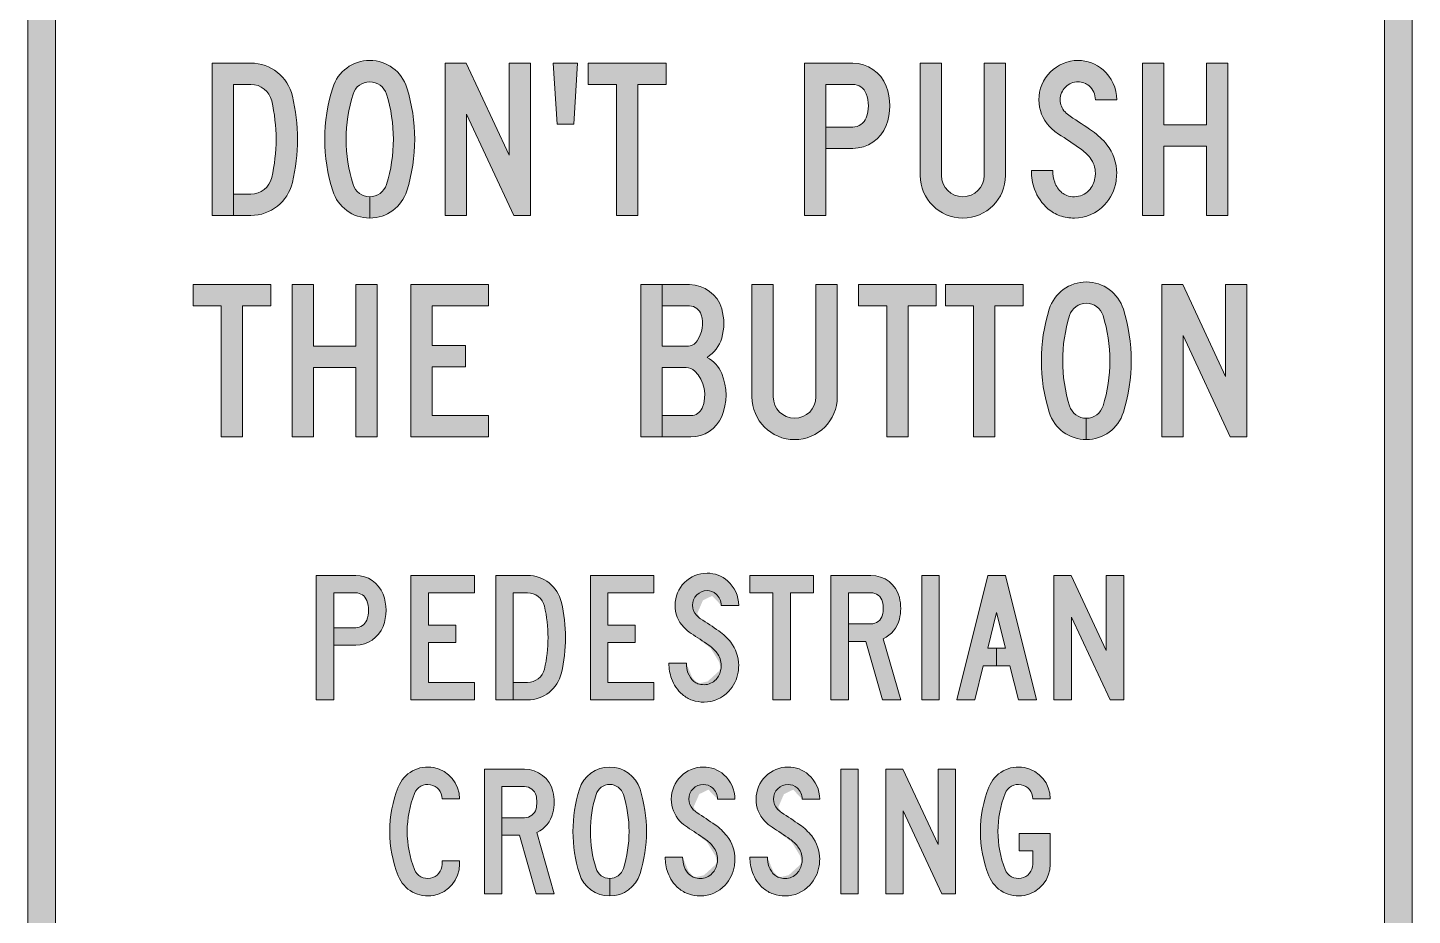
# Model space of a CAD drawing. Header units: millimetres. Extents: x 3807 to 3907, y 4589 to 4825.
# Drawn here: x 3807.5 to 3907.5, y 4647.6 to 4711.7 of the extents above; entities that cross this region are included whole.
import ezdxf

# ---------------------------------------------------------------- set-up
doc = ezdxf.new("R2010")
doc.units = ezdxf.units.MM
doc.layers.add('CNSTRN', color=2, linetype='Continuous')
doc.layers.add('T18', color=4, linetype='Continuous')
doc.layers.add('GSBWFILL', color=3, linetype='Continuous', lineweight=0)

# ---------------------------------------------------------------- blocks, each defined once
blk = doc.blocks.new('*U94')
at = {"layer": 'GSBWFILL', "transparency": 33554687}
blk.add_hatch(color=256, dxfattribs=at).paths.add_polyline_path([(-29.98000000000002, -115), (30, -115, 0.414213562373095), (50, -95), (50, 95, 0.414213562373095), (30, 115), (-30, 115, 0.414213562373095), (-50, 95), (-50, -95, 0.414213562373095), (-30, -115), (-30, -113, -0.414213562373095), (-48, -95), (-48, 95, -0.414213562373095), (-30, 113), (30, 113, -0.414213562373095), (48, 95), (48, -95, -0.414213562373095), (30, -113), (-29.98000000000002, -113)])
at = {"layer": 'GSBWFILL', "linetype": 'Continuous', "transparency": 33554687}
blk.add_lwpolyline([(-29.98000000000002, -115), (30, -115, 0.414213562373095), (50, -95), (50, 95, 0.414213562373095), (30, 115), (-30, 115, 0.414213562373095), (-50, 95), (-50, -95, 0.414213562373095), (-30, -115), (-30, -113, -0.414213562373095), (-48, -95), (-48, 95, -0.414213562373095), (-30, 113), (30, 113, -0.414213562373095), (48, 95), (48, -95, -0.414213562373095), (30, -113), (-29.98000000000002, -113), (-29.98000000000002, -115)], format="xyb", close=True, dxfattribs=at).dxf.unprotected_set("ltscale", 0)
blk = doc.blocks.new('*U52')
at = {"layer": 'GSBWFILL', "linetype": 'Continuous'}
blk.add_hatch(color=256, dxfattribs=at).paths.add_polyline_path([(13.57111597374183, 171.2483588621445, 0.1904761904761905), (13.57111597374178, 28.75164113785564, 0.8275027774491407), (112, 47.50000000000009), (112, 53.00000000000009), (84, 52.99999999999997), (84, 47.50000000000006, -0.8275027774491409), (39.61050328227566, 39.04485776805259, -0.1904761904761905), (39.61050328227572, 160.9551422319475, -0.8275027774491407), (84, 152.5), (112, 152.5, 0.8275027774491414)])
at = {"layer": 'GSBWFILL'}
blk.add_lwpolyline([(84, 47.50000000000003, -0.8275027774491405), (39.61050328227566, 39.04485776805259, -0.1904761904761905), (39.61050328227572, 160.9551422319475, -0.8275027774491404), (84, 152.5), (112, 152.5, 0.8275027774491404), (13.57111597374183, 171.2483588621445, 0.1904761904761905), (13.57111597374177, 28.75164113785567, 0.8275027774491405), (112, 47.50000000000003), (112, 53.00000000000004), (84, 53.00000000000001)], format="xyb", close=True, dxfattribs=at)
blk = doc.blocks.new('*U53')
at = {"layer": 'GSBWFILL', "linetype": 'Continuous'}
blk.add_hatch(color=256, dxfattribs=at).paths.add_polyline_path([(0, 0), (28, 0), (28, 172), (64.26932219902316, 172, -0.344881463990614), (82.71400707028076, 157.5600000000001, -0.1217796334961338), (82.71400707028087, 136.4400000000002, -0.3448814639906171), (64.26932219902321, 122), (28.00999999999999, 122), (28.00999999999999, 94.00000000000003), (56.12346429523938, 94.00000000000003), (82.88719244480211, 0), (112, -2.842170943040401e-14), (84, 98.34205404014348, 0.2276138286676565), (109.8956479331868, 129.72, 0.1217796334961338), (109.8956479331869, 164.2799999999999, 0.3448814639906156), (64.26932219902324, 200), (0, 200)])
at = {"layer": 'GSBWFILL'}
blk.add_lwpolyline([(64.26932219902318, 122, 0.3448814639906154), (82.71400707028084, 136.44, 0.1217796334961341), (82.71400707028079, 157.56, 0.3448814639906151), (64.26932219902318, 172), (28, 172), (28, 0), (0, 0), (0, 200), (64.26932219902318, 200, -0.3448814639906151), (109.8956479331868, 164.28, -0.1217796334961341), (109.8956479331868, 129.7200000000001, -0.2276138286676568), (84, 98.3420540401435), (112, 0), (82.88719244480211, 0), (56.12346429523939, 94.00000000000003), (28.00999999999999, 94.00000000000003), (28.00999999999999, 122)], format="xyb", close=True, dxfattribs=at)
blk = doc.blocks.new('*U54')
at = {"layer": 'GSBWFILL', "linetype": 'Continuous'}
blk.add_hatch(color=256, dxfattribs=at).paths.add_polyline_path([(80.95612091126674, 40.649543480188, -0.3280427996261498), (59.00999999999999, 24.5000021739132), (59.00999999999993, -3.499999019607799, 0.3281088988311428), (107.6853115858523, 32.30985728215589, 0.1523809523809524), (107.6853115858523, 167.6901427178442, 0.735537190082645), (10.31468841414767, 167.6901427178441, 0.1523809523809523), (10.3146884141477, 32.3098572821559, 0.3281631965406048), (58.99999999999994, -3.499999999999943), (59, 24.50000000000006, -0.3281631965406054), (37.04387908873323, 40.64954348018804, -0.1523809523809522), (37.04387908873326, 159.3504565198121, -0.7355371900826468), (80.95612091126677, 159.3504565198121, -0.1523809523809523)])
at = {"layer": 'GSBWFILL'}
blk.add_lwpolyline([(59, 24.50000000000006, -0.3281631965406057), (37.04387908873321, 40.64954348018805, -0.1523809523809521), (37.04387908873326, 159.3504565198121, -0.7355371900826451), (80.95612091126674, 159.3504565198121, -0.1523809523809523), (80.95612091126674, 40.64954348018798, -0.3280427996261496), (59.00999999999999, 24.50000217391321), (59.00999999999993, -3.499999019607785, 0.3281088988311427), (107.6853115858523, 32.3098572821559, 0.1523809523809523), (107.6853115858523, 167.6901427178441, 0.7355371900826451), (10.31468841414767, 167.6901427178441, 0.1523809523809521), (10.31468841414767, 32.30985728215597, 0.3281631965406052), (58.99999999999994, -3.49999999999995)], format="xyb", close=True, dxfattribs=at)
blk = doc.blocks.new('*U55')
at = {"layer": 'GSBWFILL'}
h = blk.add_hatch(color=256, dxfattribs=at)
edge = h.paths.add_edge_path()
edge.add_arc((-588.4723226266601, -858.0780040650642), 1149.124344074378, 55.390937114462815, 57.1046488588774, ccw=False)
edge.add_arc((31.18875155796178, 39.86795207670414), 58.12169191857565, 37.884517576685596, 55.39093711446287, ccw=False)
edge.add_arc((51.07604529441613, 55.3411589762802), 32.92398202427961, -5.115907697472721e-13, 37.884517576685425, ccw=False)
edge.add_arc((45.39801581993486, 55.34115897628291), 38.60201149876088, 350.8629013217493, 359.99999999999557, ccw=False)
edge.add_arc((52.5060887035079, 54.19790915921546), 31.40258650349834, 317.29673378813345, 350.8629013217563, ccw=False)
edge.add_arc((56.3989800737183, 50.60524148717003), 26.10524148716998, 269.9999999999999, 317.29673378814437, ccw=False)
edge.add_arc((56.39898007371815, 55.00067885734074), 30.5006788573407, 251.0789535256293, 270.00000000000017, ccw=False)
edge.add_arc((52.92295380146508, 44.86019333778771), 19.78096779697818, 229.3133006079087, 251.0789535256289, ccw=False)
edge.add_arc((61.12408724516904, 54.39936889565766), 32.36089069361404, 199.4306394672327, 229.3133006079094, ccw=False)
edge.add_arc((73.76258936871797, 58.85737200696578), 45.76258937718751, 180.0011023316868, 199.4302684762635, ccw=False)
edge.add_line((28, 58.85649156598452), (0, 58.85649156598452))
edge.add_arc((73.76258927216888, 58.85737198186531), 73.76258927742312, 180.0006838712507, 199.430409309594)
edge.add_arc((61.12408724516904, 54.39936889565759), 60.36089069361399, 199.4306394672326, 229.3133006079094)
edge.add_arc((52.92295380146489, 44.86019333778737), 47.78096779697781, 229.3133006079091, 251.0789535256292)
edge.add_arc((56.39898007371816, 55.00067885734096), 58.50067885734091, 251.0789535256294, 270.0000000000002)
edge.add_arc((56.39898007371833, 50.60524148716994), 54.10524148716989, 270, 317.2967337881445)
edge.add_arc((52.50608870351375, 54.19790915921264), 59.40258650349213, 317.2967337881369, 350.8629013217596)
edge.add_arc((45.39801581995373, 55.34115897628128), 66.60201149874202, 350.8629013217525, 359.9999999999986)
edge.add_arc((51.07604529441608, 55.34115897628012), 60.92398202427966, 359.9999999999996, 397.8845175766854)
edge.add_arc((31.18875155796106, 39.86795207670393), 86.12169191857632, 37.88451757668539, 55.39093711446263)
edge.add_arc((-588.4723226266598, -858.0780040650584), 1177.124344074373, 55.39093711446263, 57.10464885887726)
edge.add_arc((69.97983884586506, 159.9151743049558), 35.25734506305535, 223.0175993707188, 237.1046488588782, ccw=False)
edge.add_arc((61.47128691910493, 151.9759336269728), 23.62003444447538, 179.9999999999997, 223.0175993707179, ccw=False)
edge.add_arc((61.37529404391439, 151.9759153760051), 23.52404156929193, 89.99988059696187, 179.9999555474589, ccw=False)
edge.add_arc((61.3753429696798, 153.7310205923658), 21.76893635288013, 48.67847151851021, 89.9999997426533, ccw=False)
edge.add_arc((59.71208169603344, 151.8392041010447), 24.28794562266184, 1.1368683772161603e-13, 48.67847151851021, ccw=False)
edge.add_line((84.00002731869529, 151.8392041010448), (112.0000273186952, 151.8392041010448))
edge.add_arc((59.71208169603332, 151.8392041010447), 52.28794562266185, 6.228754935835708e-14, 48.67847151851004)
edge.add_arc((61.37534296967969, 153.7310205923658), 49.76893635288013, 48.67847151851002, 89.99999974265315)
edge.add_arc((61.37527579294667, 151.9759336269729), 51.52402331831713, 89.99992504950285, 180)
edge.add_arc((61.47128691910104, 151.9759336269713), 51.62003444447149, 179.9999999999982, 223.0175993707195)
edge.add_arc((69.97983884586587, 159.9151743049557), 63.25734506305586, 223.0175993707178, 237.1046488588772)
blk.add_lwpolyline([(35.6243747548364, 106.8002631074727, -0.007477617457592849), (64.20035787855659, 87.70480941089664, -0.07653508003658695), (77.0612996781415, 75.55885288404744, -0.1668246549558401), (84.00002731869574, 55.34115897627992, -0.03988925045285916), (83.51021385884701, 49.21126073950864, -0.1475163149276702), (75.58309381173683, 32.90062589715426, -0.2093514251822395), (56.39898007371823, 24.50000000000005, -0.08274672380428141), (46.50867981910588, 26.14806421616401, -0.09525713690544169), (40.02729793126755, 29.86056845372718, -0.1311316713294231), (30.60631442254314, 43.6340176041005, -0.08497940783612039), (28, 58.85649156598452), (0, 58.85649156598452, 0.08498186583925775), (4.201057313777966, 34.31938411587321, 0.1311316713294234), (21.77347091575191, 8.628569035687626, 0.09525713690544146), (37.42926199944336, -0.3389924730190117, 0.08274672380428119), (56.39898007371835, -3.49999999999995, 0.2093514251822393), (96.1596199828706, 13.91098212143674, 0.1475163149276702), (111.154927272909, 44.76493413720203, 0.03988925045285871), (112.0000273186957, 55.34115897627969, 0.1668246549558401), (99.16030101424212, 92.752867538776, 0.07653508003658697), (80.10362818031524, 110.7501124835231, 0.007477617457592849), (50.83135180374566, 130.3108532539143, -0.06154387494556116), (44.20163620944518, 135.8618034449074, -0.189935492987521), (37.85125247462955, 151.9759336269729, -0.4142139455164167), (61.37534306745601, 175.499956945246, -0.1822786324601297), (75.74902124016751, 170.0798420456773, -0.2156526607116338), (84.00002731869529, 151.8392041010448), (112.0000273186952, 151.8392041010448, 0.2156526607116334), (94.23697053863691, 191.1082925529595, 0.1822786324601297), (61.37534319321935, 203.499956945246, 0.4142139455164178), (9.851252474629547, 151.9759336269729, 0.1899354929875355), (23.72959917634196, 116.7595601286042, 0.06154387494556116)], format="xyb", close=True, dxfattribs=at)
blk = doc.blocks.new('*U56')
at = {"layer": 'GSBWFILL'}
h = blk.add_hatch(color=256, dxfattribs=at)
edge = h.paths.add_edge_path()
edge.add_arc((-588.4723226266601, -858.0780040650642), 1149.124344074378, 55.390937114462815, 57.1046488588774, ccw=False)
edge.add_arc((31.18875155796178, 39.86795207670414), 58.12169191857565, 37.884517576685596, 55.39093711446287, ccw=False)
edge.add_arc((51.07604529441613, 55.3411589762802), 32.92398202427961, -5.115907697472721e-13, 37.884517576685425, ccw=False)
edge.add_arc((45.39801581993486, 55.34115897628291), 38.60201149876088, 350.8629013217493, 359.99999999999557, ccw=False)
edge.add_arc((52.5060887035079, 54.19790915921546), 31.40258650349834, 317.29673378813345, 350.8629013217563, ccw=False)
edge.add_arc((56.3989800737183, 50.60524148717003), 26.10524148716998, 269.9999999999999, 317.29673378814437, ccw=False)
edge.add_arc((56.39898007371815, 55.00067885734074), 30.5006788573407, 251.0789535256293, 270.00000000000017, ccw=False)
edge.add_arc((52.92295380146508, 44.86019333778771), 19.78096779697818, 229.3133006079087, 251.0789535256289, ccw=False)
edge.add_arc((61.12408724516904, 54.39936889565766), 32.36089069361404, 199.4306394672327, 229.3133006079094, ccw=False)
edge.add_arc((73.76258936871797, 58.85737200696578), 45.76258937718751, 180.0011023316868, 199.4302684762635, ccw=False)
edge.add_line((28, 58.85649156598452), (0, 58.85649156598452))
edge.add_arc((73.76258927216888, 58.85737198186531), 73.76258927742312, 180.0006838712507, 199.430409309594)
edge.add_arc((61.12408724516904, 54.39936889565759), 60.36089069361399, 199.4306394672326, 229.3133006079094)
edge.add_arc((52.92295380146489, 44.86019333778737), 47.78096779697781, 229.3133006079091, 251.0789535256292)
edge.add_arc((56.39898007371816, 55.00067885734096), 58.50067885734091, 251.0789535256294, 270.0000000000002)
edge.add_arc((56.39898007371833, 50.60524148716994), 54.10524148716989, 270, 317.2967337881445)
edge.add_arc((52.50608870351375, 54.19790915921264), 59.40258650349213, 317.2967337881369, 350.8629013217596)
edge.add_arc((45.39801581995373, 55.34115897628128), 66.60201149874202, 350.8629013217525, 359.9999999999986)
edge.add_arc((51.07604529441608, 55.34115897628012), 60.92398202427966, 359.9999999999996, 397.8845175766854)
edge.add_arc((31.18875155796106, 39.86795207670393), 86.12169191857632, 37.88451757668539, 55.39093711446263)
edge.add_arc((-588.4723226266598, -858.0780040650584), 1177.124344074373, 55.39093711446263, 57.10464885887726)
edge.add_arc((69.97983884586506, 159.9151743049558), 35.25734506305535, 223.0175993707188, 237.1046488588782, ccw=False)
edge.add_arc((61.47128691910493, 151.9759336269728), 23.62003444447538, 179.9999999999997, 223.0175993707179, ccw=False)
edge.add_arc((61.37529404391439, 151.9759153760051), 23.52404156929193, 89.99988059696187, 179.9999555474589, ccw=False)
edge.add_arc((61.3753429696798, 153.7310205923658), 21.76893635288013, 48.67847151851021, 89.9999997426533, ccw=False)
edge.add_arc((59.71208169603344, 151.8392041010447), 24.28794562266184, 1.1368683772161603e-13, 48.67847151851021, ccw=False)
edge.add_line((84.00002731869529, 151.8392041010448), (112.0000273186952, 151.8392041010448))
edge.add_arc((59.71208169603332, 151.8392041010447), 52.28794562266185, 6.228754935835708e-14, 48.67847151851004)
edge.add_arc((61.37534296967969, 153.7310205923658), 49.76893635288013, 48.67847151851002, 89.99999974265315)
edge.add_arc((61.37527579294667, 151.9759336269729), 51.52402331831713, 89.99992504950285, 180)
edge.add_arc((61.47128691910104, 151.9759336269713), 51.62003444447149, 179.9999999999982, 223.0175993707195)
edge.add_arc((69.97983884586587, 159.9151743049557), 63.25734506305586, 223.0175993707178, 237.1046488588772)
blk.add_lwpolyline([(35.6243747548364, 106.8002631074727, -0.007477617457592849), (64.20035787855659, 87.70480941089664, -0.07653508003658695), (77.0612996781415, 75.55885288404744, -0.1668246549558401), (84.00002731869574, 55.34115897627992, -0.03988925045285916), (83.51021385884701, 49.21126073950864, -0.1475163149276702), (75.58309381173683, 32.90062589715426, -0.2093514251822395), (56.39898007371823, 24.50000000000005, -0.08274672380428141), (46.50867981910588, 26.14806421616401, -0.09525713690544169), (40.02729793126755, 29.86056845372718, -0.1311316713294231), (30.60631442254314, 43.6340176041005, -0.08497940783612039), (28, 58.85649156598452), (0, 58.85649156598452, 0.08498186583925775), (4.201057313777966, 34.31938411587321, 0.1311316713294234), (21.77347091575191, 8.628569035687626, 0.09525713690544146), (37.42926199944336, -0.3389924730190117, 0.08274672380428119), (56.39898007371835, -3.49999999999995, 0.2093514251822393), (96.1596199828706, 13.91098212143674, 0.1475163149276702), (111.154927272909, 44.76493413720203, 0.03988925045285871), (112.0000273186957, 55.34115897627969, 0.1668246549558401), (99.16030101424212, 92.752867538776, 0.07653508003658697), (80.10362818031524, 110.7501124835231, 0.007477617457592849), (50.83135180374566, 130.3108532539143, -0.06154387494556116), (44.20163620944518, 135.8618034449074, -0.189935492987521), (37.85125247462955, 151.9759336269729, -0.4142139455164167), (61.37534306745601, 175.499956945246, -0.1822786324601297), (75.74902124016751, 170.0798420456773, -0.2156526607116338), (84.00002731869529, 151.8392041010448), (112.0000273186952, 151.8392041010448, 0.2156526607116334), (94.23697053863691, 191.1082925529595, 0.1822786324601297), (61.37534319321935, 203.499956945246, 0.4142139455164178), (9.851252474629547, 151.9759336269729, 0.1899354929875355), (23.72959917634196, 116.7595601286042, 0.06154387494556116)], format="xyb", close=True, dxfattribs=at)
blk = doc.blocks.new('*U57')
at = {"layer": 'GSBWFILL', "linetype": 'Continuous'}
blk.add_hatch(color=256, dxfattribs=at).paths.add_polyline_path([(0, 200), (28, 200), (28, 0), (0, 0)])
at = {"layer": 'GSBWFILL'}
blk.add_lwpolyline([(0, 200), (28, 200), (28, 0), (0, 0)], close=True, dxfattribs=at)
blk = doc.blocks.new('*U58')
at = {"layer": 'GSBWFILL', "linetype": 'Continuous'}
blk.add_hatch(color=256, dxfattribs=at).paths.add_polyline_path([(28, 133), (90, 0), (112, 0), (112, 200), (84, 200), (84, 79.14121821539285), (27.65981601018314, 200), (0, 200), (0, 0), (28, 0)])
at = {"layer": 'GSBWFILL'}
blk.add_lwpolyline([(90, 0), (112, 0), (112, 200), (84, 200), (84, 79.14121821539283), (27.65981601018314, 200), (0, 200), (0, 0), (28, 0), (28, 133)], close=True, dxfattribs=at)
blk = doc.blocks.new('*U59')
at = {"layer": 'GSBWFILL', "linetype": 'Continuous'}
blk.add_hatch(color=256, dxfattribs=at).paths.add_polyline_path([(84, 152.4999999999999), (112, 152.4999999999999, 0.8275027774491411), (13.5711159737418, 171.2483588621444, 0.1904761904761912), (13.57111597374182, 28.75164113785547, 0.82750277744914), (112, 47.49999999999994), (112, 96.99999999999997), (62, 97), (62, 68.99999999999999), (84, 68.99999999999999), (84, 47.49999999999997, -0.8275027774491426), (39.61050328227574, 39.04485776805242, -0.1904761904761912), (39.61050328227572, 160.9551422319474, -0.8275027774491392)])
at = {"layer": 'GSBWFILL'}
blk.add_lwpolyline([(84, 68.99999999999999), (84, 47.49999999999999, -0.8275027774491398), (39.61050328227577, 39.04485776805243, -0.1904761904761912), (39.61050328227572, 160.9551422319474, -0.8275027774491401), (84, 152.4999999999999), (112, 152.4999999999999, 0.8275027774491399), (13.57111597374183, 171.2483588621444, 0.1904761904761912), (13.57111597374183, 28.75164113785546, 0.8275027774491398), (112, 47.49999999999999), (112, 96.99999999999999), (62, 97), (62, 68.99999999999999)], format="xyb", close=True, dxfattribs=at)
blk = doc.blocks.new('*U51')
at = {"layer": 'CNSTRN', "color": 28}
for name, p, xscale, yscale, zscale in [('*U52', (0, 0), 0.045, 0.045, 0.045), ('*U53', (6.840000000000146, 0), 0.045, 0.045, 0.045), ('*U54', (13.23000000000002, 0), 0.04499999999999982, 0.04499999999999982, 0.04499999999999982), ('*U55', (19.88999999999987, 0), 0.04499998902374103, 0.045, 0.04499998902374103), ('*U56', (26.00999999999976, 0), 0.04499998902374103, 0.045, 0.04499998902374103), ('*U57', (32.57999999999993, 0), 0.045, 0.045, 0.045), ('*U58', (35.82000000000062, 0), 0.045, 0.045, 0.045), ('*U59', (42.66000000000076, 0), 0.045, 0.045, 0.045)]:
    blk.add_blockref(name, p, dxfattribs=dict(at, xscale=xscale, yscale=yscale, zscale=zscale))
blk = doc.blocks.new('*U50')
at = {"layer": 'CNSTRN'}
blk.add_blockref('*U51', (-23.85000000000036, 0), dxfattribs=at)
blk = doc.blocks.new('*U16')
at = {"layer": 'GSBWFILL', "linetype": 'Continuous'}
blk.add_hatch(color=256, dxfattribs=at).paths.add_polyline_path([(37, 172), (0, 172), (0, 200), (102, 200), (102, 172), (65, 172), (65, 0), (37, 0)])
at = {"layer": 'GSBWFILL'}
blk.add_lwpolyline([(37, 172), (0, 172), (0, 200), (102, 200), (102, 172), (65, 172), (65, 0), (37, 0)], close=True, dxfattribs=at)
blk = doc.blocks.new('*U17')
at = {"layer": 'GSBWFILL', "linetype": 'Continuous'}
blk.add_hatch(color=256, dxfattribs=at).paths.add_polyline_path([(84, 119), (28, 119), (28, 200), (0, 200), (0, 0), (28, 0), (28, 91), (84, 91), (84, 0), (112, 0), (112, 200), (84, 200)])
at = {"layer": 'GSBWFILL'}
blk.add_lwpolyline([(0, 200), (28, 200), (28, 119), (84, 119), (84, 200), (112, 200), (112, 0), (84, 0), (84, 91), (28, 91), (28, 0), (0, 0)], close=True, dxfattribs=at)
blk = doc.blocks.new('*U18')
at = {"layer": 'GSBWFILL', "linetype": 'Continuous'}
blk.add_hatch(color=256, dxfattribs=at).paths.add_polyline_path([(28, 28), (28, 92), (71.81454086025929, 92), (71.81454086025929, 120), (28, 120), (28, 172), (102, 172), (102, 200), (0, 200), (0, 0), (102, 0), (102, 28)])
at = {"layer": 'GSBWFILL'}
blk.add_lwpolyline([(28, 28), (28, 92), (71.81454086025929, 92), (71.81454086025929, 120), (28, 120), (28, 172), (102, 172), (102, 200), (0, 200), (0, 0), (102, 0), (102, 28)], close=True, dxfattribs=at)
blk = doc.blocks.new('*U15')
at = {"layer": 'T18', "color": 28}
for name, p, xscale, yscale, zscale in [('*U17', (7.15, 0), 0.055, 0.055, 0.055), ('*U16', (0, 0), 0.05499999999999999, 0.05499999999999999, 0.05499999999999999), ('*U18', (15.73, 0), 0.05499999999999999, 0.05499999999999999, 0.05499999999999999)]:
    blk.add_blockref(name, p, dxfattribs=dict(at, xscale=xscale, yscale=yscale, zscale=zscale))
blk = doc.blocks.new('*U20')
at = {"layer": 'GSBWFILL', "linetype": 'Continuous'}
blk.add_hatch(color=256, dxfattribs=at).paths.add_polyline_path([(64, 172, -0.3333333333333333), (79.36000000000001, 160.48, -0.2231416936939851), (73.96819689062116, 126.04, -0.2490694201735612), (60.71231517720801, 119), (28, 119), (27.99999999999999, 200), (0, 200), (0, 2.842170943040401e-14), (28, 0), (28, 91.00000000000001), (59.59591794226546, 90.99999999999997, -0.1962615682814117), (70.79358533784567, 86.4285714285714, -0.3091553152846961), (80.46237859583465, 37.71428571428572, -0.3003359330538568), (65.74878637916753, 28), (28.00999999999999, 28), (28.00999999999999, 0), (65.74878637916753, 0, 0.3003359330538558), (106.211164975002, 26.71428571428561, 0.2046557837120477), (106.2111649750022, 83.28571428571394, 0.1670695349251285), (87.0323596301763, 104.509862498702, 0.1861288934326213), (106.2400000000001, 129.6800000000001, 0.1428571428571425), (106.24, 168.3200000000001, 0.3333333333333331), (63.99999999999998, 200), (28.00999999999999, 199.9999999999999), (28.00999999999999, 172)])
at = {"layer": 'GSBWFILL'}
blk.add_lwpolyline([(59.59591794226537, 90.99999999999997), (28, 91), (28, -6.0518825356103e-15), (0, 0), (0, 200), (28, 200), (28, 119), (60.71231517720798, 119, 0.2490694201735611), (73.96819689062113, 126.04, 0.2231416936939853), (79.36000000000001, 160.48, 0.3333333333333334), (64, 172), (28.00999999999999, 172), (28.00999999999999, 199.9999999999999), (64, 200, -0.3333333333333334), (106.24, 168.32, -0.1428571428571432), (106.24, 129.6799999999999, -0.1861288934326198), (87.0323596301763, 104.509862498702, -0.167069534925127), (106.2111649750021, 83.28571428571418, -0.2046557837120482), (106.2111649750021, 26.71428571428572, -0.3003359330538566), (65.74878637916754, -7.105427357601002e-15), (28.00999999999999, -6.054043922230161e-15), (28.00999999999999, 27.99999999999999), (65.74878637916754, 27.99999999999999, 0.3003359330538566), (80.46237859583465, 37.71428571428572, 0.3091553152846965), (70.79358533784563, 86.42857142857146, 0.196261568281412)], format="xyb", close=True, dxfattribs=at)
blk = doc.blocks.new('*U21')
at = {"layer": 'GSBWFILL', "linetype": 'Continuous'}
blk.add_hatch(color=256, dxfattribs=at).paths.add_polyline_path([(28, 200), (0, 200), (0, 52.50000000000001, 1), (112, 52.5), (112, 200), (84, 200), (84, 52.5, -1), (28, 52.5)])
at = {"layer": 'GSBWFILL'}
blk.add_lwpolyline([(28, 200), (28, 52.5, 0.9999999999999999), (84, 52.5), (84, 200), (112, 200), (112, 52.5, -0.9999999999999999), (0, 52.50000000000001), (0, 200)], format="xyb", close=True, dxfattribs=at)
blk = doc.blocks.new('*U22')
at = {"layer": 'GSBWFILL', "linetype": 'Continuous'}
blk.add_hatch(color=256, dxfattribs=at).paths.add_polyline_path([(37, 172), (0, 172), (0, 200), (102, 200), (102, 172), (65, 172), (65, 0), (37, 0)])
at = {"layer": 'GSBWFILL'}
blk.add_lwpolyline([(37, 172), (0, 172), (0, 200), (102, 200), (102, 172), (65, 172), (65, 0), (37, 0)], close=True, dxfattribs=at)
blk = doc.blocks.new('*U23')
at = {"layer": 'GSBWFILL', "linetype": 'Continuous'}
blk.add_hatch(color=256, dxfattribs=at).paths.add_polyline_path([(37, 172), (0, 172), (0, 200), (102, 200), (102, 172), (65, 172), (65, 0), (37, 0)])
at = {"layer": 'GSBWFILL'}
blk.add_lwpolyline([(37, 172), (0, 172), (0, 200), (102, 200), (102, 172), (65, 172), (65, 0), (37, 0)], close=True, dxfattribs=at)
blk = doc.blocks.new('*U24')
at = {"layer": 'GSBWFILL', "linetype": 'Continuous'}
blk.add_hatch(color=256, dxfattribs=at).paths.add_polyline_path([(80.95612091126674, 40.649543480188, -0.3280427996261498), (59.00999999999999, 24.5000021739132), (59.00999999999993, -3.499999019607799, 0.3281088988311428), (107.6853115858523, 32.30985728215589, 0.1523809523809524), (107.6853115858523, 167.6901427178442, 0.735537190082645), (10.31468841414767, 167.6901427178441, 0.1523809523809523), (10.3146884141477, 32.3098572821559, 0.3281631965406048), (58.99999999999994, -3.499999999999943), (59, 24.50000000000006, -0.3281631965406054), (37.04387908873323, 40.64954348018804, -0.1523809523809522), (37.04387908873326, 159.3504565198121, -0.7355371900826468), (80.95612091126677, 159.3504565198121, -0.1523809523809523)])
at = {"layer": 'GSBWFILL'}
blk.add_lwpolyline([(59, 24.50000000000006, -0.3281631965406057), (37.04387908873321, 40.64954348018805, -0.1523809523809521), (37.04387908873326, 159.3504565198121, -0.7355371900826451), (80.95612091126674, 159.3504565198121, -0.1523809523809523), (80.95612091126674, 40.64954348018798, -0.3280427996261496), (59.00999999999999, 24.50000217391321), (59.00999999999993, -3.499999019607785, 0.3281088988311427), (107.6853115858523, 32.3098572821559, 0.1523809523809523), (107.6853115858523, 167.6901427178441, 0.7355371900826451), (10.31468841414767, 167.6901427178441, 0.1523809523809521), (10.31468841414767, 32.30985728215597, 0.3281631965406052), (58.99999999999994, -3.49999999999995)], format="xyb", close=True, dxfattribs=at)
blk = doc.blocks.new('*U25')
at = {"layer": 'GSBWFILL', "linetype": 'Continuous'}
blk.add_hatch(color=256, dxfattribs=at).paths.add_polyline_path([(28, 133), (90, 0), (112, 0), (112, 200), (84, 200), (84, 79.14121821539285), (27.65981601018314, 200), (0, 200), (0, 0), (28, 0)])
at = {"layer": 'GSBWFILL'}
blk.add_lwpolyline([(90, 0), (112, 0), (112, 200), (84, 200), (84, 79.14121821539283), (27.65981601018314, 200), (0, 200), (0, 0), (28, 0), (28, 133)], close=True, dxfattribs=at)
blk = doc.blocks.new('*U19')
at = {"layer": 'T18', "color": 28}
for name, p, xscale, yscale, zscale in [('*U21', (8.029999999999994, 0), 0.055, 0.055, 0.055), ('*U23', (21.99999999999999, 0), 0.055, 0.055, 0.055), ('*U24', (28.92999999999999, 0), 0.05500000000000001, 0.05500000000000001, 0.05500000000000001), ('*U25', (37.61999999999998, 0), 0.055, 0.055, 0.055), ('*U20', (0, 0), 0.05499999999999998, 0.05499999999999998, 0.05499999999999998), ('*U22', (15.73, 0), 0.05499999999999999, 0.05499999999999999, 0.05499999999999999)]:
    blk.add_blockref(name, p, dxfattribs=dict(at, xscale=xscale, yscale=yscale, zscale=zscale))
blk = doc.blocks.new('*U14')
at = {"layer": 'T18'}
for name, p in [('*U15', (-38.06, 0)), ('*U19', (-5.719999999999999, 0))]:
    blk.add_blockref(name, p, dxfattribs=at)
blk = doc.blocks.new('*U4')
at = {"layer": 'GSBWFILL', "linetype": 'Continuous'}
blk.add_hatch(color=256, dxfattribs=at).paths.add_polyline_path([(63.3238075793812, 172, -0.3100289792550437), (81.04990133971091, 159.84, -0.1862436022909774), (81.04990133971091, 128.16, -0.3100289792550441), (63.32380757938116, 116), (28.00999999999999, 116), (28.00999999999999, 87.99999999999999), (63.32380757938121, 88, 0.3100289792550432), (107.1725658286178, 118.08, 0.1862436022909777), (107.1725658286179, 169.92, 0.3100289792550439), (63.3238075793812, 200), (0, 200), (7.105427357601002e-15, 0), (28, 0), (28, 172)])
at = {"layer": 'GSBWFILL'}
blk.add_lwpolyline([(63.3238075793812, 116), (28.00999999999999, 116), (28.00999999999999, 87.99999999999999), (63.3238075793812, 88, 0.3100289792550437), (107.1725658286178, 118.08, 0.1862436022909776), (107.1725658286178, 169.92, 0.3100289792550436), (63.3238075793812, 200), (0, 200), (0, 0), (28, 0), (28, 172), (63.3238075793812, 172, -0.3100289792550436), (81.04990133971091, 159.84, -0.1862436022909774), (81.04990133971091, 128.16, -0.3100289792550437)], format="xyb", close=True, dxfattribs=at)
blk = doc.blocks.new('*U5')
at = {"layer": 'GSBWFILL', "linetype": 'Continuous'}
blk.add_hatch(color=256, dxfattribs=at).paths.add_polyline_path([(28, 28), (28, 92), (71.81454086025929, 92), (71.81454086025929, 120), (28, 120), (28, 172), (102, 172), (102, 200), (0, 200), (0, 0), (102, 0), (102, 28)])
at = {"layer": 'GSBWFILL'}
blk.add_lwpolyline([(28, 28), (28, 92), (71.81454086025929, 92), (71.81454086025929, 120), (28, 120), (28, 172), (102, 172), (102, 200), (0, 200), (0, 0), (102, 0), (102, 28)], close=True, dxfattribs=at)
blk = doc.blocks.new('*U6')
at = {"layer": 'GSBWFILL', "linetype": 'Continuous'}
blk.add_hatch(color=256, dxfattribs=at).paths.add_polyline_path([(28, 172), (50.94443627691184, 172, -0.3486821690625631), (78.21476728595059, 150.3505154639175, -0.1148991755247307), (78.21476728595066, 49.64948453608244, -0.3486821690625639), (50.94443627691192, 28), (28.00999999999999, 28), (28.00999999999999, 0), (50.9444362769119, 0, 0.3486821690625636), (105.4850982949895, 43.29896907216494, 0.1148991755247306), (105.4850982949895, 156.701030927835, 0.3486821690625638), (50.94443627691184, 200), (1.77635683940025e-15, 200), (1.77635683940025e-15, 0), (28, 1.4210854715202e-14)])
at = {"layer": 'GSBWFILL'}
blk.add_lwpolyline([(28.00999999999999, 28), (28.00999999999999, 0), (50.94443627691186, 0, 0.3486821690625636), (105.4850982949895, 43.29896907216487, 0.1148991755247307), (105.4850982949895, 156.7010309278351, 0.3486821690625634), (50.94443627691186, 200), (0, 200), (0, 0), (28, 0), (28, 172), (50.94443627691186, 172, -0.3486821690625634), (78.21476728595064, 150.3505154639175, -0.1148991755247307), (78.21476728595064, 49.64948453608236, -0.3486821690625636), (50.94443627691186, 28)], format="xyb", close=True, dxfattribs=at)
blk = doc.blocks.new('*U7')
at = {"layer": 'GSBWFILL', "linetype": 'Continuous'}
blk.add_hatch(color=256, dxfattribs=at).paths.add_polyline_path([(28, 28), (28, 92), (71.81454086025929, 92), (71.81454086025929, 120), (28, 120), (28, 172), (102, 172), (102, 200), (0, 200), (0, 0), (102, 0), (102, 28)])
at = {"layer": 'GSBWFILL'}
blk.add_lwpolyline([(28, 28), (28, 92), (71.81454086025929, 92), (71.81454086025929, 120), (28, 120), (28, 172), (102, 172), (102, 200), (0, 200), (0, 0), (102, 0), (102, 28)], close=True, dxfattribs=at)
blk = doc.blocks.new('*U8')
at = {"layer": 'GSBWFILL'}
h = blk.add_hatch(color=256, dxfattribs=at)
edge = h.paths.add_edge_path()
edge.add_arc((-588.4723226266601, -858.0780040650642), 1149.124344074378, 55.390937114462815, 57.1046488588774, ccw=False)
edge.add_arc((31.18875155796178, 39.86795207670414), 58.12169191857565, 37.884517576685596, 55.39093711446287, ccw=False)
edge.add_arc((51.07604529441613, 55.3411589762802), 32.92398202427961, -5.115907697472721e-13, 37.884517576685425, ccw=False)
edge.add_arc((45.39801581993486, 55.34115897628291), 38.60201149876088, 350.8629013217493, 359.99999999999557, ccw=False)
edge.add_arc((52.5060887035079, 54.19790915921546), 31.40258650349834, 317.29673378813345, 350.8629013217563, ccw=False)
edge.add_arc((56.3989800737183, 50.60524148717003), 26.10524148716998, 269.9999999999999, 317.29673378814437, ccw=False)
edge.add_arc((56.39898007371815, 55.00067885734074), 30.5006788573407, 251.0789535256293, 270.00000000000017, ccw=False)
edge.add_arc((52.92295380146508, 44.86019333778771), 19.78096779697818, 229.3133006079087, 251.0789535256289, ccw=False)
edge.add_arc((61.12408724516904, 54.39936889565766), 32.36089069361404, 199.4306394672327, 229.3133006079094, ccw=False)
edge.add_arc((73.76258936871797, 58.85737200696578), 45.76258937718751, 180.0011023316868, 199.4302684762635, ccw=False)
edge.add_line((28, 58.85649156598452), (0, 58.85649156598452))
edge.add_arc((73.76258927216888, 58.85737198186531), 73.76258927742312, 180.0006838712507, 199.430409309594)
edge.add_arc((61.12408724516904, 54.39936889565759), 60.36089069361399, 199.4306394672326, 229.3133006079094)
edge.add_arc((52.92295380146489, 44.86019333778737), 47.78096779697781, 229.3133006079091, 251.0789535256292)
edge.add_arc((56.39898007371816, 55.00067885734096), 58.50067885734091, 251.0789535256294, 270.0000000000002)
edge.add_arc((56.39898007371833, 50.60524148716994), 54.10524148716989, 270, 317.2967337881445)
edge.add_arc((52.50608870351375, 54.19790915921264), 59.40258650349213, 317.2967337881369, 350.8629013217596)
edge.add_arc((45.39801581995373, 55.34115897628128), 66.60201149874202, 350.8629013217525, 359.9999999999986)
edge.add_arc((51.07604529441608, 55.34115897628012), 60.92398202427966, 359.9999999999996, 397.8845175766854)
edge.add_arc((31.18875155796106, 39.86795207670393), 86.12169191857632, 37.88451757668539, 55.39093711446263)
edge.add_arc((-588.4723226266598, -858.0780040650584), 1177.124344074373, 55.39093711446263, 57.10464885887726)
edge.add_arc((69.97983884586506, 159.9151743049558), 35.25734506305535, 223.0175993707188, 237.1046488588782, ccw=False)
edge.add_arc((61.47128691910493, 151.9759336269728), 23.62003444447538, 179.9999999999997, 223.0175993707179, ccw=False)
edge.add_arc((61.37529404391439, 151.9759153760051), 23.52404156929193, 89.99988059696187, 179.9999555474589, ccw=False)
edge.add_arc((61.3753429696798, 153.7310205923658), 21.76893635288013, 48.67847151851021, 89.9999997426533, ccw=False)
edge.add_arc((59.71208169603344, 151.8392041010447), 24.28794562266184, 1.1368683772161603e-13, 48.67847151851021, ccw=False)
edge.add_line((84.00002731869529, 151.8392041010448), (112.0000273186952, 151.8392041010448))
edge.add_arc((59.71208169603332, 151.8392041010447), 52.28794562266185, 6.228754935835708e-14, 48.67847151851004)
edge.add_arc((61.37534296967969, 153.7310205923658), 49.76893635288013, 48.67847151851002, 89.99999974265315)
edge.add_arc((61.37527579294667, 151.9759336269729), 51.52402331831713, 89.99992504950285, 180)
edge.add_arc((61.47128691910104, 151.9759336269713), 51.62003444447149, 179.9999999999982, 223.0175993707195)
edge.add_arc((69.97983884586587, 159.9151743049557), 63.25734506305586, 223.0175993707178, 237.1046488588772)
blk.add_lwpolyline([(35.6243747548364, 106.8002631074727, -0.007477617457592849), (64.20035787855659, 87.70480941089664, -0.07653508003658695), (77.0612996781415, 75.55885288404744, -0.1668246549558401), (84.00002731869574, 55.34115897627992, -0.03988925045285916), (83.51021385884701, 49.21126073950864, -0.1475163149276702), (75.58309381173683, 32.90062589715426, -0.2093514251822395), (56.39898007371823, 24.50000000000005, -0.08274672380428141), (46.50867981910588, 26.14806421616401, -0.09525713690544169), (40.02729793126755, 29.86056845372718, -0.1311316713294231), (30.60631442254314, 43.6340176041005, -0.08497940783612039), (28, 58.85649156598452), (0, 58.85649156598452, 0.08498186583925775), (4.201057313777966, 34.31938411587321, 0.1311316713294234), (21.77347091575191, 8.628569035687626, 0.09525713690544146), (37.42926199944336, -0.3389924730190117, 0.08274672380428119), (56.39898007371835, -3.49999999999995, 0.2093514251822393), (96.1596199828706, 13.91098212143674, 0.1475163149276702), (111.154927272909, 44.76493413720203, 0.03988925045285871), (112.0000273186957, 55.34115897627969, 0.1668246549558401), (99.16030101424212, 92.752867538776, 0.07653508003658697), (80.10362818031524, 110.7501124835231, 0.007477617457592849), (50.83135180374566, 130.3108532539143, -0.06154387494556116), (44.20163620944518, 135.8618034449074, -0.189935492987521), (37.85125247462955, 151.9759336269729, -0.4142139455164167), (61.37534306745601, 175.499956945246, -0.1822786324601297), (75.74902124016751, 170.0798420456773, -0.2156526607116338), (84.00002731869529, 151.8392041010448), (112.0000273186952, 151.8392041010448, 0.2156526607116334), (94.23697053863691, 191.1082925529595, 0.1822786324601297), (61.37534319321935, 203.499956945246, 0.4142139455164178), (9.851252474629547, 151.9759336269729, 0.1899354929875355), (23.72959917634196, 116.7595601286042, 0.06154387494556116)], format="xyb", close=True, dxfattribs=at)
blk = doc.blocks.new('*U9')
at = {"layer": 'GSBWFILL', "linetype": 'Continuous'}
blk.add_hatch(color=256, dxfattribs=at).paths.add_polyline_path([(37, 172), (0, 172), (0, 200), (102, 200), (102, 172), (65, 172), (65, 0), (37, 0)])
at = {"layer": 'GSBWFILL'}
blk.add_lwpolyline([(37, 172), (0, 172), (0, 200), (102, 200), (102, 172), (65, 172), (65, 0), (37, 0)], close=True, dxfattribs=at)
blk = doc.blocks.new('*U10')
at = {"layer": 'GSBWFILL', "linetype": 'Continuous'}
blk.add_hatch(color=256, dxfattribs=at).paths.add_polyline_path([(0, 0), (28, 0), (28, 172), (64.26932219902316, 172, -0.344881463990614), (82.71400707028076, 157.5600000000001, -0.1217796334961338), (82.71400707028087, 136.4400000000002, -0.3448814639906171), (64.26932219902321, 122), (28.00999999999999, 122), (28.00999999999999, 94.00000000000003), (56.12346429523938, 94.00000000000003), (82.88719244480211, 0), (112, -2.842170943040401e-14), (84, 98.34205404014348, 0.2276138286676565), (109.8956479331868, 129.72, 0.1217796334961338), (109.8956479331869, 164.2799999999999, 0.3448814639906156), (64.26932219902324, 200), (0, 200)])
at = {"layer": 'GSBWFILL'}
blk.add_lwpolyline([(64.26932219902318, 122, 0.3448814639906154), (82.71400707028084, 136.44, 0.1217796334961341), (82.71400707028079, 157.56, 0.3448814639906151), (64.26932219902318, 172), (28, 172), (28, 0), (0, 0), (0, 200), (64.26932219902318, 200, -0.3448814639906151), (109.8956479331868, 164.28, -0.1217796334961341), (109.8956479331868, 129.7200000000001, -0.2276138286676568), (84, 98.3420540401435), (112, 0), (82.88719244480211, 0), (56.12346429523939, 94.00000000000003), (28.00999999999999, 94.00000000000003), (28.00999999999999, 122)], format="xyb", close=True, dxfattribs=at)
blk = doc.blocks.new('*U11')
at = {"layer": 'GSBWFILL', "linetype": 'Continuous'}
blk.add_hatch(color=256, dxfattribs=at).paths.add_polyline_path([(0, 200), (28, 200), (28, 0), (0, 0)])
at = {"layer": 'GSBWFILL'}
blk.add_lwpolyline([(0, 200), (28, 200), (28, 0), (0, 0)], close=True, dxfattribs=at)
blk = doc.blocks.new('*U12')
at = {"layer": 'GSBWFILL', "linetype": 'Continuous'}
blk.add_hatch(color=256, dxfattribs=at).paths.add_polyline_path([(64, 140.5530424827055), (78.38826062067636, 83), (64.00999999999999, 83), (64.00999999999999, 55.00000000000001), (85.38826062067636, 55.00000000000001), (99.13826062067636, 1.4210854715202e-14), (128, 0), (78, 200), (50, 200), (0, 0), (28.86173937932358, 1.4210854715202e-14), (42.61173937932364, 55.00000000000001), (64, 54.99999999999999), (64, 83), (49.61173937932364, 83)])
at = {"layer": 'GSBWFILL'}
blk.add_lwpolyline([(64, 83), (49.61173937932364, 83), (64, 140.5530424827055), (78.38826062067636, 83), (64.00999999999999, 83), (64.00999999999999, 55), (85.38826062067636, 55), (99.13826062067636, 0), (128, 0), (78, 200), (50, 200), (0, 0), (28.86173937932358, 0), (42.61173937932364, 55), (64, 55)], close=True, dxfattribs=at)
blk = doc.blocks.new('*U13')
at = {"layer": 'GSBWFILL', "linetype": 'Continuous'}
blk.add_hatch(color=256, dxfattribs=at).paths.add_polyline_path([(28, 133), (90, 0), (112, 0), (112, 200), (84, 200), (84, 79.14121821539285), (27.65981601018314, 200), (0, 200), (0, 0), (28, 0)])
at = {"layer": 'GSBWFILL'}
blk.add_lwpolyline([(90, 0), (112, 0), (112, 200), (84, 200), (84, 79.14121821539283), (27.65981601018314, 200), (0, 200), (0, 0), (28, 0), (28, 133)], close=True, dxfattribs=at)
blk = doc.blocks.new('*U3')
at = {"layer": 'GSBWFILL', "color": 28}
for name, p, xscale, yscale, zscale in [('*U4', (0, 0), 0.04500000000000018, 0.04500000000000018, 0.04500000000000018), ('*U5', (6.839999999999691, 0), 0.045, 0.045, 0.045), ('*U6', (12.95999999999958, 0), 0.045, 0.045, 0.045), ('*U7', (19.79999999999927, 0), 0.045, 0.045, 0.045), ('*U8', (25.46999999999935, 0), 0.04499998902374103, 0.045, 0.04499998902374103), ('*U9', (31.31999999999925, 0), 0.045, 0.045, 0.045), ('*U10', (37.16999999999916, 0), 0.045, 0.045, 0.045), ('*U11', (43.73999999999887, 0), 0.045, 0.045, 0.045), ('*U12', (46.25999999999885, 0), 0.045, 0.045, 0.045), ('*U13', (53.27999999999884, 0), 0.045, 0.045, 0.045)]:
    blk.add_blockref(name, p, dxfattribs=dict(at, xscale=xscale, yscale=yscale, zscale=zscale))
blk = doc.blocks.new('*U2')
at = {"layer": 'GSBWFILL'}
blk.add_blockref('*U3', (-29.15999999999985, 0), dxfattribs=at)
blk = doc.blocks.new('*U28')
at = {"layer": 'GSBWFILL', "linetype": 'Continuous'}
blk.add_hatch(color=256, dxfattribs=at).paths.add_polyline_path([(28, 172), (50.94443627691184, 172, -0.3486821690625631), (78.21476728595059, 150.3505154639175, -0.1148991755247307), (78.21476728595066, 49.64948453608244, -0.3486821690625639), (50.94443627691192, 28), (28.00999999999999, 28), (28.00999999999999, 0), (50.9444362769119, 0, 0.3486821690625636), (105.4850982949895, 43.29896907216494, 0.1148991755247306), (105.4850982949895, 156.701030927835, 0.3486821690625638), (50.94443627691184, 200), (1.77635683940025e-15, 200), (1.77635683940025e-15, 0), (28, 1.4210854715202e-14)])
at = {"layer": 'GSBWFILL'}
blk.add_lwpolyline([(28.00999999999999, 28), (28.00999999999999, 0), (50.94443627691186, 0, 0.3486821690625636), (105.4850982949895, 43.29896907216487, 0.1148991755247307), (105.4850982949895, 156.7010309278351, 0.3486821690625634), (50.94443627691186, 200), (0, 200), (0, 0), (28, 0), (28, 172), (50.94443627691186, 172, -0.3486821690625634), (78.21476728595064, 150.3505154639175, -0.1148991755247307), (78.21476728595064, 49.64948453608236, -0.3486821690625636), (50.94443627691186, 28)], format="xyb", close=True, dxfattribs=at)
blk = doc.blocks.new('*U29')
at = {"layer": 'GSBWFILL', "linetype": 'Continuous'}
blk.add_hatch(color=256, dxfattribs=at).paths.add_polyline_path([(80.95612091126674, 40.649543480188, -0.3280427996261498), (59.00999999999999, 24.5000021739132), (59.00999999999993, -3.499999019607799, 0.3281088988311428), (107.6853115858523, 32.30985728215589, 0.1523809523809524), (107.6853115858523, 167.6901427178442, 0.735537190082645), (10.31468841414767, 167.6901427178441, 0.1523809523809523), (10.3146884141477, 32.3098572821559, 0.3281631965406048), (58.99999999999994, -3.499999999999943), (59, 24.50000000000006, -0.3281631965406054), (37.04387908873323, 40.64954348018804, -0.1523809523809522), (37.04387908873326, 159.3504565198121, -0.7355371900826468), (80.95612091126677, 159.3504565198121, -0.1523809523809523)])
at = {"layer": 'GSBWFILL'}
blk.add_lwpolyline([(59, 24.50000000000006, -0.3281631965406057), (37.04387908873321, 40.64954348018805, -0.1523809523809521), (37.04387908873326, 159.3504565198121, -0.7355371900826451), (80.95612091126674, 159.3504565198121, -0.1523809523809523), (80.95612091126674, 40.64954348018798, -0.3280427996261496), (59.00999999999999, 24.50000217391321), (59.00999999999993, -3.499999019607785, 0.3281088988311427), (107.6853115858523, 32.3098572821559, 0.1523809523809523), (107.6853115858523, 167.6901427178441, 0.7355371900826451), (10.31468841414767, 167.6901427178441, 0.1523809523809521), (10.31468841414767, 32.30985728215597, 0.3281631965406052), (58.99999999999994, -3.49999999999995)], format="xyb", close=True, dxfattribs=at)
blk = doc.blocks.new('*U30')
at = {"layer": 'GSBWFILL', "linetype": 'Continuous'}
blk.add_hatch(color=256, dxfattribs=at).paths.add_polyline_path([(28, 133), (90, 0), (112, 0), (112, 200), (84, 200), (84, 79.14121821539285), (27.65981601018314, 200), (0, 200), (0, 0), (28, 0)])
at = {"layer": 'GSBWFILL'}
blk.add_lwpolyline([(90, 0), (112, 0), (112, 200), (84, 200), (84, 79.14121821539283), (27.65981601018314, 200), (0, 200), (0, 0), (28, 0), (28, 133)], close=True, dxfattribs=at)
blk = doc.blocks.new('*U31')
at = {"layer": 'GSBWFILL', "linetype": 'Continuous'}
blk.add_hatch(color=256, dxfattribs=at).paths.add_polyline_path([(5, 119.9999999381423), (27, 119.9999999381423), (32, 199.9999999381423), (0, 199.9999999381423)])
at = {"layer": 'GSBWFILL'}
blk.add_lwpolyline([(5, 119.9999999381423), (27, 119.9999999381423), (32, 199.9999999381423), (0, 199.9999999381423)], close=True, dxfattribs=at)
blk = doc.blocks.new('*U32')
at = {"layer": 'GSBWFILL', "linetype": 'Continuous'}
blk.add_hatch(color=256, dxfattribs=at).paths.add_polyline_path([(37, 172), (0, 172), (0, 200), (102, 200), (102, 172), (65, 172), (65, 0), (37, 0)])
at = {"layer": 'GSBWFILL'}
blk.add_lwpolyline([(37, 172), (0, 172), (0, 200), (102, 200), (102, 172), (65, 172), (65, 0), (37, 0)], close=True, dxfattribs=at)
blk = doc.blocks.new('*U27')
at = {"layer": 'T18', "color": 28}
for name, p, xscale, yscale, zscale in [('*U28', (0, 0), 0.055, 0.055, 0.055), ('*U29', (8.14, 0), 0.055, 0.055, 0.055), ('*U30', (16.83, 0), 0.05499999999999999, 0.05499999999999999, 0.05499999999999999), ('*U31', (24.64, 0), 0.05500000000000001, 0.05500000000000001, 0.05500000000000001), ('*U32', (27.17000000000001, 0), 0.05499999999999999, 0.05499999999999999, 0.05499999999999999)]:
    blk.add_blockref(name, p, dxfattribs=dict(at, xscale=xscale, yscale=yscale, zscale=zscale))
blk = doc.blocks.new('*U34')
at = {"layer": 'GSBWFILL', "linetype": 'Continuous'}
blk.add_hatch(color=256, dxfattribs=at).paths.add_polyline_path([(63.3238075793812, 172, -0.3100289792550437), (81.04990133971091, 159.84, -0.1862436022909774), (81.04990133971091, 128.16, -0.3100289792550441), (63.32380757938116, 116), (28.00999999999999, 116), (28.00999999999999, 87.99999999999999), (63.32380757938121, 88, 0.3100289792550432), (107.1725658286178, 118.08, 0.1862436022909777), (107.1725658286179, 169.92, 0.3100289792550439), (63.3238075793812, 200), (0, 200), (7.105427357601002e-15, 0), (28, 0), (28, 172)])
at = {"layer": 'GSBWFILL'}
blk.add_lwpolyline([(63.3238075793812, 116), (28.00999999999999, 116), (28.00999999999999, 87.99999999999999), (63.3238075793812, 88, 0.3100289792550437), (107.1725658286178, 118.08, 0.1862436022909776), (107.1725658286178, 169.92, 0.3100289792550436), (63.3238075793812, 200), (0, 200), (0, 0), (28, 0), (28, 172), (63.3238075793812, 172, -0.3100289792550436), (81.04990133971091, 159.84, -0.1862436022909774), (81.04990133971091, 128.16, -0.3100289792550437)], format="xyb", close=True, dxfattribs=at)
blk = doc.blocks.new('*U35')
at = {"layer": 'GSBWFILL', "linetype": 'Continuous'}
blk.add_hatch(color=256, dxfattribs=at).paths.add_polyline_path([(28, 200), (0, 200), (0, 52.50000000000001, 1), (112, 52.5), (112, 200), (84, 200), (84, 52.5, -1), (28, 52.5)])
at = {"layer": 'GSBWFILL'}
blk.add_lwpolyline([(28, 200), (28, 52.5, 0.9999999999999999), (84, 52.5), (84, 200), (112, 200), (112, 52.5, -0.9999999999999999), (0, 52.50000000000001), (0, 200)], format="xyb", close=True, dxfattribs=at)
blk = doc.blocks.new('*U36')
at = {"layer": 'GSBWFILL'}
h = blk.add_hatch(color=256, dxfattribs=at)
edge = h.paths.add_edge_path()
edge.add_arc((-588.4723226266601, -858.0780040650642), 1149.124344074378, 55.390937114462815, 57.1046488588774, ccw=False)
edge.add_arc((31.18875155796178, 39.86795207670414), 58.12169191857565, 37.884517576685596, 55.39093711446287, ccw=False)
edge.add_arc((51.07604529441613, 55.3411589762802), 32.92398202427961, -5.115907697472721e-13, 37.884517576685425, ccw=False)
edge.add_arc((45.39801581993486, 55.34115897628291), 38.60201149876088, 350.8629013217493, 359.99999999999557, ccw=False)
edge.add_arc((52.5060887035079, 54.19790915921546), 31.40258650349834, 317.29673378813345, 350.8629013217563, ccw=False)
edge.add_arc((56.3989800737183, 50.60524148717003), 26.10524148716998, 269.9999999999999, 317.29673378814437, ccw=False)
edge.add_arc((56.39898007371815, 55.00067885734074), 30.5006788573407, 251.0789535256293, 270.00000000000017, ccw=False)
edge.add_arc((52.92295380146508, 44.86019333778771), 19.78096779697818, 229.3133006079087, 251.0789535256289, ccw=False)
edge.add_arc((61.12408724516904, 54.39936889565766), 32.36089069361404, 199.4306394672327, 229.3133006079094, ccw=False)
edge.add_arc((73.76258936871797, 58.85737200696578), 45.76258937718751, 180.0011023316868, 199.4302684762635, ccw=False)
edge.add_line((28, 58.85649156598452), (0, 58.85649156598452))
edge.add_arc((73.76258927216888, 58.85737198186531), 73.76258927742312, 180.0006838712507, 199.430409309594)
edge.add_arc((61.12408724516904, 54.39936889565759), 60.36089069361399, 199.4306394672326, 229.3133006079094)
edge.add_arc((52.92295380146489, 44.86019333778737), 47.78096779697781, 229.3133006079091, 251.0789535256292)
edge.add_arc((56.39898007371816, 55.00067885734096), 58.50067885734091, 251.0789535256294, 270.0000000000002)
edge.add_arc((56.39898007371833, 50.60524148716994), 54.10524148716989, 270, 317.2967337881445)
edge.add_arc((52.50608870351375, 54.19790915921264), 59.40258650349213, 317.2967337881369, 350.8629013217596)
edge.add_arc((45.39801581995373, 55.34115897628128), 66.60201149874202, 350.8629013217525, 359.9999999999986)
edge.add_arc((51.07604529441608, 55.34115897628012), 60.92398202427966, 359.9999999999996, 397.8845175766854)
edge.add_arc((31.18875155796106, 39.86795207670393), 86.12169191857632, 37.88451757668539, 55.39093711446263)
edge.add_arc((-588.4723226266598, -858.0780040650584), 1177.124344074373, 55.39093711446263, 57.10464885887726)
edge.add_arc((69.97983884586506, 159.9151743049558), 35.25734506305535, 223.0175993707188, 237.1046488588782, ccw=False)
edge.add_arc((61.47128691910493, 151.9759336269728), 23.62003444447538, 179.9999999999997, 223.0175993707179, ccw=False)
edge.add_arc((61.37529404391439, 151.9759153760051), 23.52404156929193, 89.99988059696187, 179.9999555474589, ccw=False)
edge.add_arc((61.3753429696798, 153.7310205923658), 21.76893635288013, 48.67847151851021, 89.9999997426533, ccw=False)
edge.add_arc((59.71208169603344, 151.8392041010447), 24.28794562266184, 1.1368683772161603e-13, 48.67847151851021, ccw=False)
edge.add_line((84.00002731869529, 151.8392041010448), (112.0000273186952, 151.8392041010448))
edge.add_arc((59.71208169603332, 151.8392041010447), 52.28794562266185, 6.228754935835708e-14, 48.67847151851004)
edge.add_arc((61.37534296967969, 153.7310205923658), 49.76893635288013, 48.67847151851002, 89.99999974265315)
edge.add_arc((61.37527579294667, 151.9759336269729), 51.52402331831713, 89.99992504950285, 180)
edge.add_arc((61.47128691910104, 151.9759336269713), 51.62003444447149, 179.9999999999982, 223.0175993707195)
edge.add_arc((69.97983884586587, 159.9151743049557), 63.25734506305586, 223.0175993707178, 237.1046488588772)
blk.add_lwpolyline([(35.6243747548364, 106.8002631074727, -0.007477617457592849), (64.20035787855659, 87.70480941089664, -0.07653508003658695), (77.0612996781415, 75.55885288404744, -0.1668246549558401), (84.00002731869574, 55.34115897627992, -0.03988925045285916), (83.51021385884701, 49.21126073950864, -0.1475163149276702), (75.58309381173683, 32.90062589715426, -0.2093514251822395), (56.39898007371823, 24.50000000000005, -0.08274672380428141), (46.50867981910588, 26.14806421616401, -0.09525713690544169), (40.02729793126755, 29.86056845372718, -0.1311316713294231), (30.60631442254314, 43.6340176041005, -0.08497940783612039), (28, 58.85649156598452), (0, 58.85649156598452, 0.08498186583925775), (4.201057313777966, 34.31938411587321, 0.1311316713294234), (21.77347091575191, 8.628569035687626, 0.09525713690544146), (37.42926199944336, -0.3389924730190117, 0.08274672380428119), (56.39898007371835, -3.49999999999995, 0.2093514251822393), (96.1596199828706, 13.91098212143674, 0.1475163149276702), (111.154927272909, 44.76493413720203, 0.03988925045285871), (112.0000273186957, 55.34115897627969, 0.1668246549558401), (99.16030101424212, 92.752867538776, 0.07653508003658697), (80.10362818031524, 110.7501124835231, 0.007477617457592849), (50.83135180374566, 130.3108532539143, -0.06154387494556116), (44.20163620944518, 135.8618034449074, -0.189935492987521), (37.85125247462955, 151.9759336269729, -0.4142139455164167), (61.37534306745601, 175.499956945246, -0.1822786324601297), (75.74902124016751, 170.0798420456773, -0.2156526607116338), (84.00002731869529, 151.8392041010448), (112.0000273186952, 151.8392041010448, 0.2156526607116334), (94.23697053863691, 191.1082925529595, 0.1822786324601297), (61.37534319321935, 203.499956945246, 0.4142139455164178), (9.851252474629547, 151.9759336269729, 0.1899354929875355), (23.72959917634196, 116.7595601286042, 0.06154387494556116)], format="xyb", close=True, dxfattribs=at)
blk = doc.blocks.new('*U37')
at = {"layer": 'GSBWFILL', "linetype": 'Continuous'}
blk.add_hatch(color=256, dxfattribs=at).paths.add_polyline_path([(84, 119), (28, 119), (28, 200), (0, 200), (0, 0), (28, 0), (28, 91), (84, 91), (84, 0), (112, 0), (112, 200), (84, 200)])
at = {"layer": 'GSBWFILL'}
blk.add_lwpolyline([(0, 200), (28, 200), (28, 119), (84, 119), (84, 200), (112, 200), (112, 0), (84, 0), (84, 91), (28, 91), (28, 0), (0, 0)], close=True, dxfattribs=at)
blk = doc.blocks.new('*U33')
at = {"layer": 'T18', "color": 28}
for name, p, xscale, yscale, zscale in [('*U34', (0, 0), 0.05500000000000001, 0.05500000000000001, 0.05500000000000001), ('*U35', (8.360000000000007, 0), 0.055, 0.055, 0.055), ('*U36', (16.39, 0), 0.0549999865845723, 0.055, 0.0549999865845723), ('*U37', (24.41999999999999, 0), 0.05500000000000001, 0.05500000000000001, 0.05500000000000001)]:
    blk.add_blockref(name, p, dxfattribs=dict(at, xscale=xscale, yscale=yscale, zscale=zscale))
blk = doc.blocks.new('*U26')
at = {"layer": 'T18'}
for name, p in [('*U27', (-36.68, 0)), ('*U33', (6.100000000000009, 0))]:
    blk.add_blockref(name, p, dxfattribs=at)

msp = doc.modelspace()

# ---------------------------------------------------------------- block references
at = {"layer": 'CNSTRN'}
msp.add_blockref('*U50', (3857.473646499219, 4649.175387559249), dxfattribs=at)
at = {"layer": 'GSBWFILL'}
for name, p in [('*U94', (3857.473646483293, 4710.175387559249)), ('*U2', (3857.473646483294, 4663.175387559249))]:
    msp.add_blockref(name, p, dxfattribs=at)
at = {"layer": 'T18'}
for name, p in [('*U26', (3857.473646483293, 4698.175387559249)), ('*U14', (3857.473646483293, 4682.175387559249))]:
    msp.add_blockref(name, p, dxfattribs=at)

doc.saveas('drawing.dxf')
